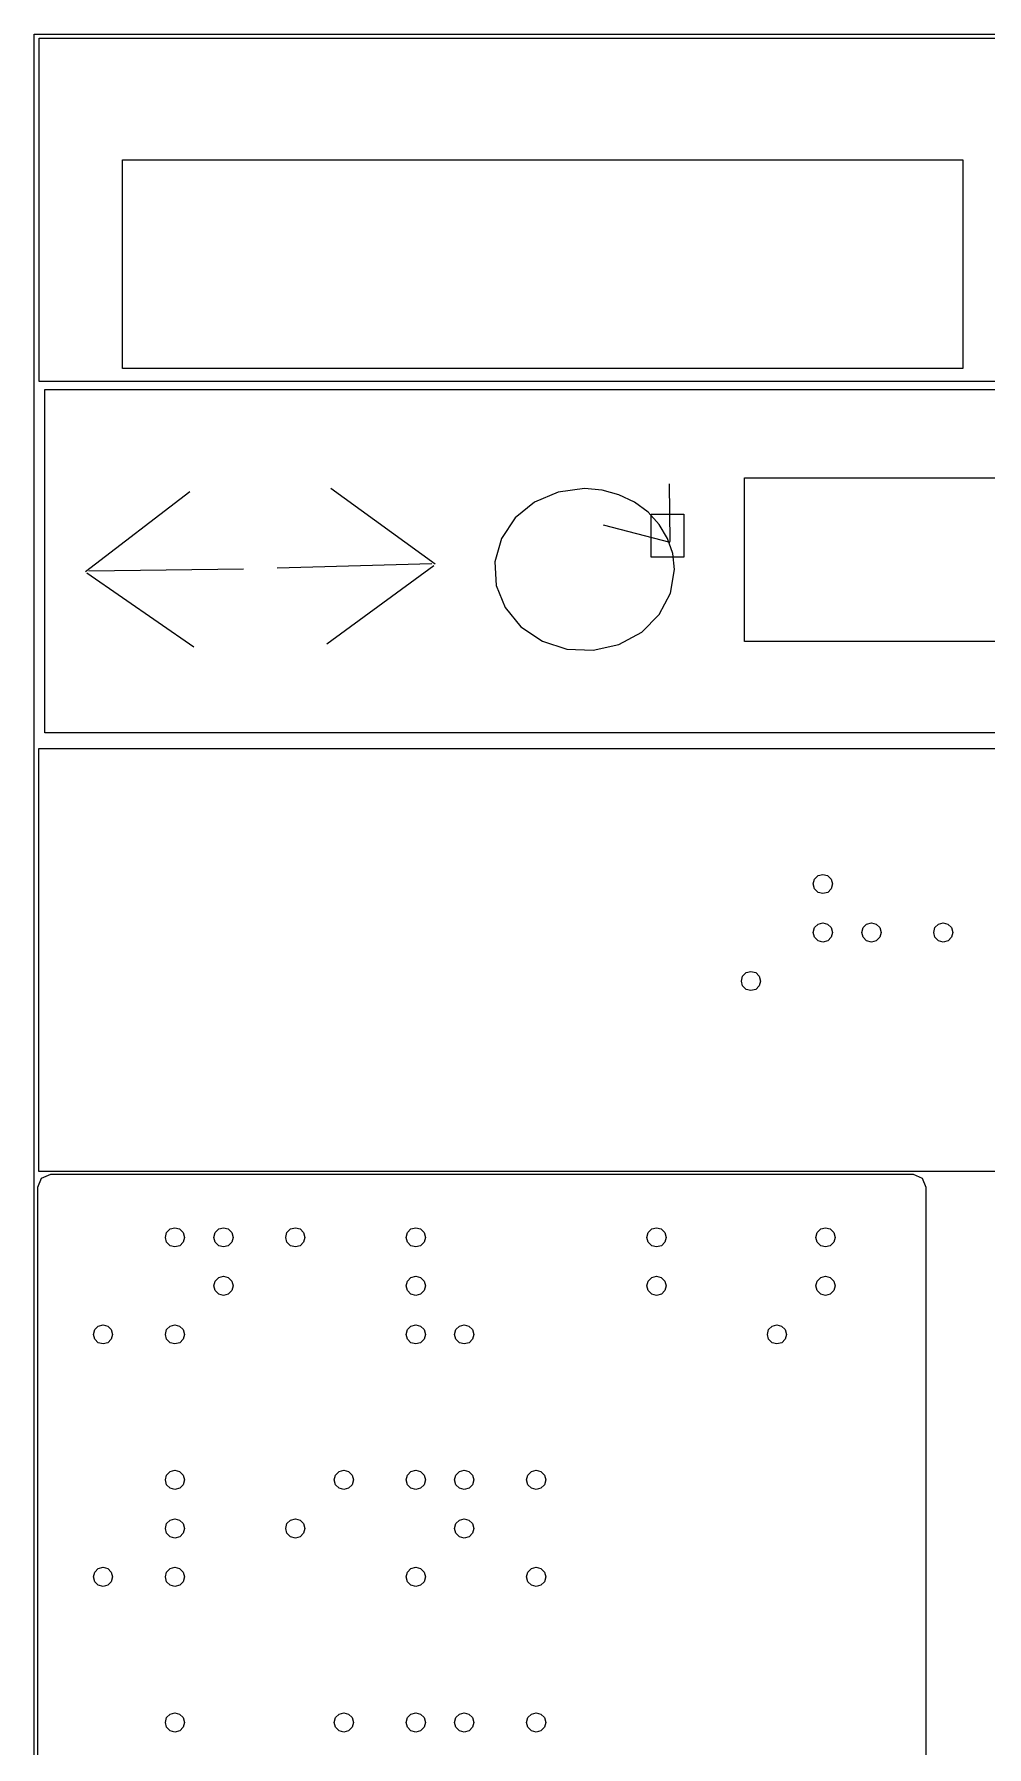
# Model space of a CAD drawing. Extents: x 16 to 241, y 14 to 239.
# Drawn here: x 15.6 to 78, y 127 to 239.1 of the extents above; entities that cross this region are included whole.
import ezdxf

# ---------------------------------------------------------------- set-up
doc = ezdxf.new("R2010")
doc.units = 0

msp = doc.modelspace()

# ---------------------------------------------------------------- linework, layer by layer
at = {"layer": 'Layer 1'}
for p, q in [((15.622904, 239.051199), (240.622904, 239.051199)), ((15.622904, 14.051199), (15.622904, 239.051199)), ((15.938021, 238.796502), (240.662131, 238.796502)), ((15.938021, 216.316411), (15.938021, 238.796502)), ((21.394562, 230.830282), (76.421986, 230.830282)), ((21.394562, 217.18208), (21.394562, 230.830282)), ((76.421986, 230.830282), (76.421986, 217.18208)), ((240.662131, 216.316411), (15.938021, 216.316411)), ((76.421986, 217.18208), (21.394562, 217.18208)), ((16.315874, 215.803894), (240.651204, 215.803894)), ((16.315874, 193.32303), (16.315874, 215.803894)), ((57.18871, 209.624085), (57.23199, 205.858437)), ((62.133102, 210.011616), (194.909742, 210.011616)), ((62.133102, 199.301016), (62.133102, 210.011616)), ((25.816397, 209.115187), (18.977631, 203.877905)), ((35.03375, 209.343984), (41.872516, 204.382913)), ((49.922377, 209.088294), (48.378059, 208.427519)), ((51.648441, 209.321102), (49.922377, 209.088294)), ((52.802209, 209.21828), (51.648441, 209.321102)), ((51.648441, 209.321102), (51.648441, 209.321102)), ((53.901119, 208.917495), (52.802209, 209.21828)), ((54.914292, 208.430269), (53.901119, 208.917495)), ((47.10932, 207.39525), (46.209994, 206.047961)), ((48.378059, 208.427519), (47.10932, 207.39525)), ((55.810848, 207.768121), (54.914292, 208.430269)), ((56.545967, 206.960562), (55.810848, 207.768121)), ((56.020058, 207.633053), (58.140941, 207.633053)), ((56.020058, 204.819637), (56.020058, 207.633053)), ((58.140941, 207.633053), (58.140941, 204.819637)), ((52.860378, 206.940519), (57.231993, 205.815154)), ((57.086888, 206.047961), (56.545967, 206.960562)), ((46.209994, 206.047961), (45.788248, 204.522489)), ((57.42082, 205.058134), (57.086888, 206.047961)), ((29.322347, 204.051038), (19.194048, 203.921189)), ((31.5278, 204.138233), (41.656099, 204.417457)), ((34.77405, 199.161914), (41.785949, 204.292851)), ((45.788248, 204.522489), (45.875017, 202.984485)), ((58.140941, 204.819637), (56.020058, 204.819637)), ((57.276509, 202.464167), (57.534973, 204.018894)), ((57.534973, 204.018894), (57.42082, 205.058134)), ((26.076097, 198.943606), (19.064198, 203.791339)), ((45.875017, 202.984485), (46.448284, 201.533645)), ((56.542914, 201.073145), (57.276509, 202.464167)), ((46.448284, 201.533645), (47.486034, 200.269667)), ((55.396885, 199.930348), (56.542914, 201.073145)), ((47.486034, 200.269667), (48.889308, 199.334929)), ((53.901119, 199.120293), (55.396885, 199.930348)), ((48.889308, 199.334929), (50.500036, 198.818567)), ((50.500036, 198.818567), (52.207534, 198.740411)), ((52.207534, 198.740411), (53.901119, 199.120293)), ((194.909742, 199.301016), (62.133102, 199.301016)), ((240.651204, 193.32303), (16.315874, 193.32303)), ((15.915083, 192.298435), (240.440213, 192.298435)), ((15.915083, 164.630678), (15.915083, 192.298435)), ((66.708444, 183.758573), (66.943831, 183.988485)), ((66.708444, 183.758573), (66.943831, 183.988485)), ((66.943831, 183.988485), (67.255856, 184.070599)), ((66.943831, 183.988485), (67.255856, 184.070599)), ((67.255856, 184.070599), (67.56241, 183.988485)), ((67.255856, 184.070599), (67.255856, 184.070599)), ((67.255856, 184.070599), (67.56241, 183.988485)), ((67.255856, 184.070599), (67.255856, 184.070599)), ((67.56241, 183.988485), (67.797796, 183.758573)), ((67.56241, 183.988485), (67.797796, 183.758573)), ((66.626331, 183.441074), (66.708444, 183.758573)), ((66.626331, 183.441074), (66.708444, 183.758573)), ((66.708444, 183.129048), (66.626331, 183.441074)), ((66.708444, 183.129048), (66.626331, 183.441074)), ((66.943831, 182.893659), (66.708444, 183.129048)), ((66.943831, 182.893659), (66.708444, 183.129048)), ((67.255856, 182.811549), (66.943831, 182.893659)), ((67.255856, 182.811549), (66.943831, 182.893659)), ((67.567884, 182.893659), (67.255856, 182.811549)), ((67.567884, 182.893659), (67.255856, 182.811549)), ((67.797796, 183.129048), (67.567884, 182.893659)), ((67.797796, 183.129048), (67.567884, 182.893659)), ((67.797796, 183.758573), (67.885384, 183.441074)), ((67.797796, 183.758573), (67.885384, 183.441074)), ((67.885384, 183.441074), (67.797796, 183.129048)), ((67.885384, 183.441074), (67.797796, 183.129048)), ((66.626331, 180.266078), (66.708444, 180.583577)), ((66.626331, 180.266078), (66.708444, 180.583577)), ((66.708444, 180.583577), (66.943831, 180.813489)), ((66.708444, 180.583577), (66.943831, 180.813489)), ((66.943831, 180.813489), (67.255856, 180.895603)), ((66.943831, 180.813489), (67.255856, 180.895603)), ((67.255856, 180.895603), (67.56241, 180.813489)), ((67.255856, 180.895603), (67.255856, 180.895603)), ((67.255856, 180.895603), (67.56241, 180.813489)), ((67.255856, 180.895603), (67.255856, 180.895603)), ((67.56241, 180.813489), (67.797796, 180.583577)), ((67.56241, 180.813489), (67.797796, 180.583577)), ((67.797796, 180.583577), (67.885384, 180.266078)), ((67.797796, 180.583577), (67.885384, 180.266078)), ((69.801327, 180.266078), (69.88344, 180.583577)), ((69.801327, 180.266078), (69.88344, 180.583577)), ((69.88344, 180.583577), (70.118827, 180.813489)), ((69.88344, 180.583577), (70.118827, 180.813489)), ((70.118827, 180.813489), (70.430852, 180.895603)), ((70.118827, 180.813489), (70.430852, 180.895603)), ((70.430852, 180.895603), (70.737406, 180.813489)), ((70.430852, 180.895603), (70.430852, 180.895603)), ((70.430852, 180.895603), (70.737406, 180.813489)), ((70.430852, 180.895603), (70.430852, 180.895603)), ((70.737406, 180.813489), (70.972792, 180.583577)), ((70.737406, 180.813489), (70.972792, 180.583577)), ((70.972792, 180.583577), (71.06038, 180.266078)), ((70.972792, 180.583577), (71.06038, 180.266078)), ((74.509079, 180.266078), (74.59119, 180.583577)), ((74.509079, 180.266078), (74.59119, 180.583577)), ((74.59119, 180.583577), (74.826578, 180.813489)), ((74.59119, 180.583577), (74.826578, 180.813489)), ((74.826578, 180.813489), (75.138604, 180.895603)), ((74.826578, 180.813489), (75.138604, 180.895603)), ((75.138604, 180.895603), (75.445155, 180.813489)), ((75.138604, 180.895603), (75.138604, 180.895603)), ((75.138604, 180.895603), (75.445155, 180.813489)), ((75.138604, 180.895603), (75.138604, 180.895603)), ((75.445155, 180.813489), (75.680541, 180.583577)), ((75.445155, 180.813489), (75.680541, 180.583577)), ((75.680541, 180.583577), (75.768129, 180.266078)), ((75.680541, 180.583577), (75.768129, 180.266078)), ((66.708444, 179.954052), (66.626331, 180.266078)), ((66.708444, 179.954052), (66.626331, 180.266078)), ((66.943831, 179.718663), (66.708444, 179.954052)), ((66.943831, 179.718663), (66.708444, 179.954052)), ((67.255856, 179.636553), (66.943831, 179.718663)), ((67.255856, 179.636553), (66.943831, 179.718663)), ((67.567884, 179.718663), (67.255856, 179.636553)), ((67.567884, 179.718663), (67.255856, 179.636553)), ((67.797796, 179.954052), (67.567884, 179.718663)), ((67.797796, 179.954052), (67.567884, 179.718663)), ((67.885384, 180.266078), (67.797796, 179.954052)), ((67.885384, 180.266078), (67.797796, 179.954052)), ((69.88344, 179.954052), (69.801327, 180.266078)), ((69.88344, 179.954052), (69.801327, 180.266078)), ((70.118827, 179.718663), (69.88344, 179.954052)), ((70.118827, 179.718663), (69.88344, 179.954052)), ((70.430852, 179.636553), (70.118827, 179.718663)), ((70.430852, 179.636553), (70.118827, 179.718663)), ((70.74288, 179.718663), (70.430852, 179.636553)), ((70.74288, 179.718663), (70.430852, 179.636553)), ((70.972792, 179.954052), (70.74288, 179.718663)), ((70.972792, 179.954052), (70.74288, 179.718663)), ((71.06038, 180.266078), (70.972792, 179.954052)), ((71.06038, 180.266078), (70.972792, 179.954052)), ((74.59119, 179.954052), (74.509079, 180.266078)), ((74.59119, 179.954052), (74.509079, 180.266078)), ((74.826578, 179.718663), (74.59119, 179.954052)), ((74.826578, 179.718663), (74.59119, 179.954052)), ((75.138604, 179.636553), (74.826578, 179.718663)), ((75.138604, 179.636553), (74.826578, 179.718663)), ((75.450629, 179.718663), (75.138604, 179.636553)), ((75.450629, 179.718663), (75.138604, 179.636553)), ((75.680541, 179.954052), (75.450629, 179.718663)), ((75.680541, 179.954052), (75.450629, 179.718663)), ((75.768129, 180.266078), (75.680541, 179.954052)), ((75.768129, 180.266078), (75.680541, 179.954052)), ((61.918582, 177.091082), (62.000695, 177.408581)), ((61.918582, 177.091082), (62.000695, 177.408581)), ((62.000695, 176.779056), (61.918582, 177.091082)), ((62.000695, 176.779056), (61.918582, 177.091082)), ((62.000695, 177.408581), (62.236082, 177.638493)), ((62.000695, 177.408581), (62.236082, 177.638493)), ((62.236082, 177.638493), (62.548107, 177.720607)), ((62.236082, 177.638493), (62.548107, 177.720607)), ((62.548107, 177.720607), (62.854658, 177.638493)), ((62.548107, 177.720607), (62.548107, 177.720607)), ((62.548107, 177.720607), (62.854658, 177.638493)), ((62.548107, 177.720607), (62.548107, 177.720607)), ((62.854658, 177.638493), (63.090047, 177.408581)), ((62.854658, 177.638493), (63.090047, 177.408581)), ((63.090047, 177.408581), (63.177632, 177.091082)), ((63.090047, 177.408581), (63.177632, 177.091082)), ((63.177632, 177.091082), (63.090047, 176.779056)), ((63.177632, 177.091082), (63.090047, 176.779056)), ((62.236082, 176.543667), (62.000695, 176.779056)), ((62.236082, 176.543667), (62.000695, 176.779056)), ((62.548107, 176.461557), (62.236082, 176.543667)), ((62.548107, 176.461557), (62.236082, 176.543667)), ((62.860132, 176.543667), (62.548107, 176.461557)), ((62.860132, 176.543667), (62.548107, 176.461557)), ((63.090047, 176.779056), (62.860132, 176.543667)), ((63.090047, 176.779056), (62.860132, 176.543667)), ((15.857209, 163.601676), (16.103837, 164.19709)), ((240.440213, 164.630678), (15.915083, 164.630678)), ((16.103837, 164.19709), (16.699251, 164.443718)), ((16.699251, 164.443718), (73.159771, 164.443718)), ((16.699251, 164.443718), (16.699251, 164.443718)), ((73.159771, 164.443718), (73.755185, 164.19709)), ((73.755185, 164.19709), (74.001813, 163.601676)), ((15.857209, 35.40086), (15.857209, 163.601676)), ((74.001813, 163.601676), (74.001813, 35.40086)), ((24.205661, 160.314374), (24.287771, 160.631874)), ((24.205661, 160.314374), (24.287771, 160.631874)), ((24.287771, 160.002348), (24.205661, 160.314374)), ((24.287771, 160.002348), (24.205661, 160.314374)), ((24.287771, 160.631874), (24.523159, 160.861788)), ((24.287771, 160.631874), (24.523159, 160.861788)), ((24.523159, 160.861788), (24.835185, 160.943898)), ((24.523159, 160.861788), (24.835185, 160.943898)), ((24.835185, 160.943898), (25.141737, 160.861788)), ((24.835185, 160.943898), (24.835185, 160.943898)), ((24.835185, 160.943898), (25.141737, 160.861788)), ((24.835185, 160.943898), (24.835185, 160.943898)), ((25.141737, 160.861788), (25.377125, 160.631874)), ((25.141737, 160.861788), (25.377125, 160.631874)), ((25.377125, 160.631874), (25.464715, 160.314374)), ((25.377125, 160.631874), (25.464715, 160.314374)), ((25.464715, 160.314374), (25.377125, 160.002348)), ((25.464715, 160.314374), (25.377125, 160.002348)), ((27.380661, 160.314374), (27.462771, 160.631874)), ((27.380661, 160.314374), (27.462771, 160.631874)), ((27.462771, 160.002348), (27.380661, 160.314374)), ((27.462771, 160.002348), (27.380661, 160.314374)), ((27.462771, 160.631874), (27.698159, 160.861788)), ((27.462771, 160.631874), (27.698159, 160.861788)), ((27.698159, 160.861788), (28.010185, 160.943898)), ((27.698159, 160.861788), (28.010185, 160.943898)), ((28.010185, 160.943898), (28.316737, 160.861788)), ((28.010185, 160.943898), (28.010185, 160.943898)), ((28.010185, 160.943898), (28.316737, 160.861788)), ((28.010185, 160.943898), (28.010185, 160.943898)), ((28.316737, 160.861788), (28.552125, 160.631874)), ((28.316737, 160.861788), (28.552125, 160.631874)), ((28.552125, 160.631874), (28.639715, 160.314374)), ((28.552125, 160.631874), (28.639715, 160.314374)), ((28.639715, 160.314374), (28.552125, 160.002348)), ((28.639715, 160.314374), (28.552125, 160.002348)), ((32.088417, 160.314374), (32.170527, 160.631874)), ((32.088417, 160.314374), (32.170527, 160.631874)), ((32.170527, 160.002348), (32.088417, 160.314374)), ((32.170527, 160.002348), (32.088417, 160.314374)), ((32.170527, 160.631874), (32.405914, 160.861788)), ((32.170527, 160.631874), (32.405914, 160.861788)), ((32.405914, 160.861788), (32.71794, 160.943898)), ((32.405914, 160.861788), (32.71794, 160.943898)), ((32.71794, 160.943898), (33.024492, 160.861788)), ((32.71794, 160.943898), (32.71794, 160.943898)), ((32.71794, 160.943898), (33.024492, 160.861788)), ((32.71794, 160.943898), (32.71794, 160.943898)), ((33.024492, 160.861788), (33.25988, 160.631874)), ((33.024492, 160.861788), (33.25988, 160.631874)), ((33.25988, 160.631874), (33.34747, 160.314374)), ((33.25988, 160.631874), (33.34747, 160.314374)), ((33.34747, 160.314374), (33.25988, 160.002348)), ((33.34747, 160.314374), (33.25988, 160.002348)), ((39.971172, 160.314374), (40.053282, 160.631874)), ((39.971172, 160.314374), (40.053282, 160.631874)), ((40.053282, 160.002348), (39.971172, 160.314374)), ((40.053282, 160.002348), (39.971172, 160.314374)), ((40.053282, 160.631874), (40.28867, 160.861788)), ((40.053282, 160.631874), (40.28867, 160.861788)), ((40.28867, 160.861788), (40.600696, 160.943898)), ((40.28867, 160.861788), (40.600696, 160.943898)), ((40.600696, 160.943898), (40.907247, 160.861788)), ((40.600696, 160.943898), (40.600696, 160.943898)), ((40.600696, 160.943898), (40.907247, 160.861788)), ((40.600696, 160.943898), (40.600696, 160.943898)), ((40.907247, 160.861788), (41.142635, 160.631874)), ((40.907247, 160.861788), (41.142635, 160.631874)), ((41.142635, 160.631874), (41.230225, 160.314374)), ((41.142635, 160.631874), (41.230225, 160.314374)), ((41.230225, 160.314374), (41.142635, 160.002348)), ((41.230225, 160.314374), (41.142635, 160.002348)), ((55.736682, 160.314374), (55.818792, 160.631874)), ((55.736682, 160.314374), (55.818792, 160.631874)), ((55.818792, 160.002348), (55.736682, 160.314374)), ((55.818792, 160.002348), (55.736682, 160.314374)), ((55.818792, 160.631874), (56.05418, 160.861788)), ((55.818792, 160.631874), (56.05418, 160.861788)), ((56.05418, 160.861788), (56.366206, 160.943898)), ((56.05418, 160.861788), (56.366206, 160.943898)), ((56.366206, 160.943898), (56.672758, 160.861788)), ((56.366206, 160.943898), (56.366206, 160.943898)), ((56.366206, 160.943898), (56.672758, 160.861788)), ((56.366206, 160.943898), (56.366206, 160.943898)), ((56.672758, 160.861788), (56.908146, 160.631874)), ((56.672758, 160.861788), (56.908146, 160.631874)), ((56.908146, 160.631874), (56.995736, 160.314374)), ((56.908146, 160.631874), (56.995736, 160.314374)), ((56.995736, 160.314374), (56.908146, 160.002348)), ((56.995736, 160.314374), (56.908146, 160.002348)), ((66.794438, 160.314374), (66.876548, 160.631874)), ((66.794438, 160.314374), (66.876548, 160.631874)), ((66.876548, 160.002348), (66.794438, 160.314374)), ((66.876548, 160.002348), (66.794438, 160.314374)), ((66.876548, 160.631874), (67.111936, 160.861788)), ((66.876548, 160.631874), (67.111936, 160.861788)), ((67.111936, 160.861788), (67.423961, 160.943898)), ((67.111936, 160.861788), (67.423961, 160.943898)), ((67.423961, 160.943898), (67.730513, 160.861788)), ((67.423961, 160.943898), (67.423961, 160.943898)), ((67.423961, 160.943898), (67.730513, 160.861788)), ((67.423961, 160.943898), (67.423961, 160.943898)), ((67.730513, 160.861788), (67.965901, 160.631874)), ((67.730513, 160.861788), (67.965901, 160.631874)), ((67.965901, 160.631874), (68.053491, 160.314374)), ((67.965901, 160.631874), (68.053491, 160.314374)), ((68.053491, 160.314374), (67.965901, 160.002348)), ((68.053491, 160.314374), (67.965901, 160.002348)), ((24.523159, 159.76696), (24.287771, 160.002348)), ((24.523159, 159.76696), (24.287771, 160.002348)), ((24.835185, 159.68485), (24.523159, 159.76696)), ((24.835185, 159.68485), (24.523159, 159.76696)), ((25.147211, 159.76696), (24.835185, 159.68485)), ((25.147211, 159.76696), (24.835185, 159.68485)), ((25.377125, 160.002348), (25.147211, 159.76696)), ((25.377125, 160.002348), (25.147211, 159.76696)), ((27.698159, 159.76696), (27.462771, 160.002348)), ((27.698159, 159.76696), (27.462771, 160.002348)), ((28.010185, 159.68485), (27.698159, 159.76696)), ((28.010185, 159.68485), (27.698159, 159.76696)), ((28.322211, 159.76696), (28.010185, 159.68485)), ((28.322211, 159.76696), (28.010185, 159.68485)), ((28.552125, 160.002348), (28.322211, 159.76696)), ((28.552125, 160.002348), (28.322211, 159.76696)), ((32.405914, 159.76696), (32.170527, 160.002348)), ((32.405914, 159.76696), (32.170527, 160.002348)), ((32.71794, 159.68485), (32.405914, 159.76696)), ((32.71794, 159.68485), (32.405914, 159.76696)), ((33.029966, 159.76696), (32.71794, 159.68485)), ((33.029966, 159.76696), (32.71794, 159.68485)), ((33.25988, 160.002348), (33.029966, 159.76696)), ((33.25988, 160.002348), (33.029966, 159.76696)), ((40.28867, 159.76696), (40.053282, 160.002348)), ((40.28867, 159.76696), (40.053282, 160.002348)), ((40.600696, 159.68485), (40.28867, 159.76696)), ((40.600696, 159.68485), (40.28867, 159.76696)), ((40.912721, 159.76696), (40.600696, 159.68485)), ((40.912721, 159.76696), (40.600696, 159.68485)), ((41.142635, 160.002348), (40.912721, 159.76696)), ((41.142635, 160.002348), (40.912721, 159.76696)), ((56.05418, 159.76696), (55.818792, 160.002348)), ((56.05418, 159.76696), (55.818792, 160.002348)), ((56.366206, 159.68485), (56.05418, 159.76696)), ((56.366206, 159.68485), (56.05418, 159.76696)), ((56.678232, 159.76696), (56.366206, 159.68485)), ((56.678232, 159.76696), (56.366206, 159.68485)), ((56.908146, 160.002348), (56.678232, 159.76696)), ((56.908146, 160.002348), (56.678232, 159.76696)), ((67.111936, 159.76696), (66.876548, 160.002348)), ((67.111936, 159.76696), (66.876548, 160.002348)), ((67.423961, 159.68485), (67.111936, 159.76696)), ((67.423961, 159.68485), (67.111936, 159.76696)), ((67.735987, 159.76696), (67.423961, 159.68485)), ((67.735987, 159.76696), (67.423961, 159.68485)), ((67.965901, 160.002348), (67.735987, 159.76696)), ((67.965901, 160.002348), (67.735987, 159.76696)), ((27.380661, 157.139374), (27.462771, 157.456874)), ((27.380661, 157.139374), (27.462771, 157.456874)), ((27.462771, 156.827348), (27.380661, 157.139374)), ((27.462771, 156.827348), (27.380661, 157.139374)), ((27.462771, 157.456874), (27.698159, 157.686788)), ((27.462771, 157.456874), (27.698159, 157.686788)), ((27.698159, 157.686788), (28.010185, 157.768898)), ((27.698159, 157.686788), (28.010185, 157.768898)), ((28.010185, 157.768898), (28.316737, 157.686788)), ((28.010185, 157.768898), (28.010185, 157.768898)), ((28.010185, 157.768898), (28.316737, 157.686788)), ((28.010185, 157.768898), (28.010185, 157.768898)), ((28.316737, 157.686788), (28.552125, 157.456874)), ((28.316737, 157.686788), (28.552125, 157.456874)), ((28.552125, 157.456874), (28.639715, 157.139374)), ((28.552125, 157.456874), (28.639715, 157.139374)), ((28.639715, 157.139374), (28.552125, 156.827348)), ((28.639715, 157.139374), (28.552125, 156.827348)), ((39.971172, 157.139374), (40.053282, 157.456874)), ((39.971172, 157.139374), (40.053282, 157.456874)), ((40.053282, 156.827348), (39.971172, 157.139374)), ((40.053282, 156.827348), (39.971172, 157.139374)), ((40.053282, 157.456874), (40.28867, 157.686788)), ((40.053282, 157.456874), (40.28867, 157.686788)), ((40.28867, 157.686788), (40.600696, 157.768898)), ((40.28867, 157.686788), (40.600696, 157.768898)), ((40.600696, 157.768898), (40.907247, 157.686788)), ((40.600696, 157.768898), (40.600696, 157.768898)), ((40.600696, 157.768898), (40.907247, 157.686788)), ((40.600696, 157.768898), (40.600696, 157.768898)), ((40.907247, 157.686788), (41.142635, 157.456874)), ((40.907247, 157.686788), (41.142635, 157.456874)), ((41.142635, 157.456874), (41.230225, 157.139374)), ((41.142635, 157.456874), (41.230225, 157.139374)), ((41.230225, 157.139374), (41.142635, 156.827348)), ((41.230225, 157.139374), (41.142635, 156.827348)), ((55.736682, 157.139374), (55.818792, 157.456874)), ((55.736682, 157.139374), (55.818792, 157.456874)), ((55.818792, 156.827348), (55.736682, 157.139374)), ((55.818792, 156.827348), (55.736682, 157.139374)), ((55.818792, 157.456874), (56.05418, 157.686788)), ((55.818792, 157.456874), (56.05418, 157.686788)), ((56.05418, 157.686788), (56.366206, 157.768898)), ((56.05418, 157.686788), (56.366206, 157.768898)), ((56.366206, 157.768898), (56.672758, 157.686788)), ((56.366206, 157.768898), (56.366206, 157.768898)), ((56.366206, 157.768898), (56.672758, 157.686788)), ((56.366206, 157.768898), (56.366206, 157.768898)), ((56.672758, 157.686788), (56.908146, 157.456874)), ((56.672758, 157.686788), (56.908146, 157.456874)), ((56.908146, 157.456874), (56.995736, 157.139374)), ((56.908146, 157.456874), (56.995736, 157.139374)), ((56.995736, 157.139374), (56.908146, 156.827348)), ((56.995736, 157.139374), (56.908146, 156.827348)), ((66.794438, 157.139374), (66.876548, 157.456874)), ((66.794438, 157.139374), (66.876548, 157.456874)), ((66.876548, 156.827348), (66.794438, 157.139374)), ((66.876548, 156.827348), (66.794438, 157.139374)), ((66.876548, 157.456874), (67.111936, 157.686788)), ((66.876548, 157.456874), (67.111936, 157.686788)), ((67.111936, 157.686788), (67.423961, 157.768898)), ((67.111936, 157.686788), (67.423961, 157.768898)), ((67.423961, 157.768898), (67.730513, 157.686788)), ((67.423961, 157.768898), (67.423961, 157.768898)), ((67.423961, 157.768898), (67.730513, 157.686788)), ((67.423961, 157.768898), (67.423961, 157.768898)), ((67.730513, 157.686788), (67.965901, 157.456874)), ((67.730513, 157.686788), (67.965901, 157.456874)), ((67.965901, 157.456874), (68.053491, 157.139374)), ((67.965901, 157.456874), (68.053491, 157.139374)), ((68.053491, 157.139374), (67.965901, 156.827348)), ((68.053491, 157.139374), (67.965901, 156.827348)), ((27.698159, 156.59196), (27.462771, 156.827348)), ((27.698159, 156.59196), (27.462771, 156.827348)), ((28.010185, 156.50985), (27.698159, 156.59196)), ((28.010185, 156.50985), (27.698159, 156.59196)), ((28.322211, 156.59196), (28.010185, 156.50985)), ((28.322211, 156.59196), (28.010185, 156.50985)), ((28.552125, 156.827348), (28.322211, 156.59196)), ((28.552125, 156.827348), (28.322211, 156.59196)), ((40.28867, 156.59196), (40.053282, 156.827348)), ((40.28867, 156.59196), (40.053282, 156.827348)), ((40.600696, 156.50985), (40.28867, 156.59196)), ((40.600696, 156.50985), (40.28867, 156.59196)), ((40.912721, 156.59196), (40.600696, 156.50985)), ((40.912721, 156.59196), (40.600696, 156.50985)), ((41.142635, 156.827348), (40.912721, 156.59196)), ((41.142635, 156.827348), (40.912721, 156.59196)), ((56.05418, 156.59196), (55.818792, 156.827348)), ((56.05418, 156.59196), (55.818792, 156.827348)), ((56.366206, 156.50985), (56.05418, 156.59196)), ((56.366206, 156.50985), (56.05418, 156.59196)), ((56.678232, 156.59196), (56.366206, 156.50985)), ((56.678232, 156.59196), (56.366206, 156.50985)), ((56.908146, 156.827348), (56.678232, 156.59196)), ((56.908146, 156.827348), (56.678232, 156.59196)), ((67.111936, 156.59196), (66.876548, 156.827348)), ((67.111936, 156.59196), (66.876548, 156.827348)), ((67.423961, 156.50985), (67.111936, 156.59196)), ((67.423961, 156.50985), (67.111936, 156.59196)), ((67.735987, 156.59196), (67.423961, 156.50985)), ((67.735987, 156.59196), (67.423961, 156.50985)), ((67.965901, 156.827348), (67.735987, 156.59196)), ((67.965901, 156.827348), (67.735987, 156.59196)), ((19.497906, 153.964372), (19.580016, 154.281874)), ((19.497906, 153.964372), (19.580016, 154.281874)), ((19.580016, 153.652352), (19.497906, 153.964372)), ((19.580016, 153.652352), (19.497906, 153.964372)), ((19.580016, 154.281874), (19.815404, 154.511788)), ((19.580016, 154.281874), (19.815404, 154.511788)), ((19.815404, 153.416962), (19.580016, 153.652352)), ((19.815404, 153.416962), (19.580016, 153.652352)), ((19.815404, 154.511788), (20.12743, 154.593898)), ((19.815404, 154.511788), (20.12743, 154.593898)), ((20.12743, 154.593898), (20.433981, 154.511788)), ((20.12743, 154.593898), (20.12743, 154.593898)), ((20.12743, 154.593898), (20.433981, 154.511788)), ((20.12743, 154.593898), (20.12743, 154.593898)), ((20.433981, 154.511788), (20.669369, 154.281874)), ((20.433981, 154.511788), (20.669369, 154.281874)), ((20.669369, 153.652352), (20.439456, 153.416962)), ((20.669369, 153.652352), (20.439456, 153.416962)), ((20.669369, 154.281874), (20.756959, 153.964372)), ((20.669369, 154.281874), (20.756959, 153.964372)), ((20.756959, 153.964372), (20.669369, 153.652352)), ((20.756959, 153.964372), (20.669369, 153.652352)), ((24.205661, 153.964372), (24.287771, 154.281874)), ((24.205661, 153.964372), (24.287771, 154.281874)), ((24.287771, 153.652352), (24.205661, 153.964372)), ((24.287771, 153.652352), (24.205661, 153.964372)), ((24.287771, 154.281874), (24.523159, 154.511788)), ((24.287771, 154.281874), (24.523159, 154.511788)), ((24.523159, 153.416962), (24.287771, 153.652352)), ((24.523159, 153.416962), (24.287771, 153.652352)), ((24.523159, 154.511788), (24.835185, 154.593898)), ((24.523159, 154.511788), (24.835185, 154.593898)), ((24.835185, 154.593898), (25.141737, 154.511788)), ((24.835185, 154.593898), (24.835185, 154.593898)), ((24.835185, 154.593898), (25.141737, 154.511788)), ((24.835185, 154.593898), (24.835185, 154.593898)), ((25.141737, 154.511788), (25.377125, 154.281874)), ((25.141737, 154.511788), (25.377125, 154.281874)), ((25.377125, 153.652352), (25.147211, 153.416962)), ((25.377125, 153.652352), (25.147211, 153.416962)), ((25.377125, 154.281874), (25.464715, 153.964372)), ((25.377125, 154.281874), (25.464715, 153.964372)), ((25.464715, 153.964372), (25.377125, 153.652352)), ((25.464715, 153.964372), (25.377125, 153.652352)), ((39.971172, 153.964372), (40.053282, 154.281874)), ((39.971172, 153.964372), (40.053282, 154.281874)), ((40.053282, 153.652352), (39.971172, 153.964372)), ((40.053282, 153.652352), (39.971172, 153.964372)), ((40.053282, 154.281874), (40.28867, 154.511788)), ((40.053282, 154.281874), (40.28867, 154.511788)), ((40.28867, 153.416962), (40.053282, 153.652352)), ((40.28867, 153.416962), (40.053282, 153.652352)), ((40.28867, 154.511788), (40.600696, 154.593898)), ((40.28867, 154.511788), (40.600696, 154.593898)), ((40.600696, 154.593898), (40.907247, 154.511788)), ((40.600696, 154.593898), (40.600696, 154.593898)), ((40.600696, 154.593898), (40.907247, 154.511788)), ((40.600696, 154.593898), (40.600696, 154.593898)), ((40.907247, 154.511788), (41.142635, 154.281874)), ((40.907247, 154.511788), (41.142635, 154.281874)), ((41.142635, 153.652352), (40.912721, 153.416962)), ((41.142635, 153.652352), (40.912721, 153.416962)), ((41.142635, 154.281874), (41.230225, 153.964372)), ((41.142635, 154.281874), (41.230225, 153.964372)), ((41.230225, 153.964372), (41.142635, 153.652352)), ((41.230225, 153.964372), (41.142635, 153.652352)), ((43.146172, 153.964372), (43.228282, 154.281874)), ((43.146172, 153.964372), (43.228282, 154.281874)), ((43.228282, 153.652352), (43.146172, 153.964372)), ((43.228282, 153.652352), (43.146172, 153.964372)), ((43.228282, 154.281874), (43.46367, 154.511788)), ((43.228282, 154.281874), (43.46367, 154.511788)), ((43.46367, 153.416962), (43.228282, 153.652352)), ((43.46367, 153.416962), (43.228282, 153.652352)), ((43.46367, 154.511788), (43.775696, 154.593898)), ((43.46367, 154.511788), (43.775696, 154.593898)), ((43.775696, 154.593898), (44.082247, 154.511788)), ((43.775696, 154.593898), (43.775696, 154.593898)), ((43.775696, 154.593898), (44.082247, 154.511788)), ((43.775696, 154.593898), (43.775696, 154.593898)), ((44.082247, 154.511788), (44.317635, 154.281874)), ((44.082247, 154.511788), (44.317635, 154.281874)), ((44.317635, 153.652352), (44.087721, 153.416962)), ((44.317635, 153.652352), (44.087721, 153.416962)), ((44.317635, 154.281874), (44.405225, 153.964372)), ((44.317635, 154.281874), (44.405225, 153.964372)), ((44.405225, 153.964372), (44.317635, 153.652352)), ((44.405225, 153.964372), (44.317635, 153.652352)), ((63.619438, 153.964372), (63.701548, 154.281874)), ((63.619438, 153.964372), (63.701548, 154.281874)), ((63.701548, 153.652352), (63.619438, 153.964372)), ((63.701548, 153.652352), (63.619438, 153.964372)), ((63.701548, 154.281874), (63.936936, 154.511788)), ((63.701548, 154.281874), (63.936936, 154.511788)), ((63.936936, 153.416962), (63.701548, 153.652352)), ((63.936936, 153.416962), (63.701548, 153.652352)), ((63.936936, 154.511788), (64.248961, 154.593898)), ((63.936936, 154.511788), (64.248961, 154.593898)), ((64.248961, 154.593898), (64.555513, 154.511788)), ((64.248961, 154.593898), (64.248961, 154.593898)), ((64.248961, 154.593898), (64.555513, 154.511788)), ((64.248961, 154.593898), (64.248961, 154.593898)), ((64.555513, 154.511788), (64.790901, 154.281874)), ((64.555513, 154.511788), (64.790901, 154.281874)), ((64.790901, 153.652352), (64.560987, 153.416962)), ((64.790901, 153.652352), (64.560987, 153.416962)), ((64.790901, 154.281874), (64.878491, 153.964372)), ((64.790901, 154.281874), (64.878491, 153.964372)), ((64.878491, 153.964372), (64.790901, 153.652352)), ((64.878491, 153.964372), (64.790901, 153.652352)), ((20.12743, 153.334862), (19.815404, 153.416962)), ((20.12743, 153.334862), (19.815404, 153.416962)), ((20.439456, 153.416962), (20.12743, 153.334862)), ((20.439456, 153.416962), (20.12743, 153.334862)), ((24.835185, 153.334862), (24.523159, 153.416962)), ((24.835185, 153.334862), (24.523159, 153.416962)), ((25.147211, 153.416962), (24.835185, 153.334862)), ((25.147211, 153.416962), (24.835185, 153.334862)), ((40.600696, 153.334862), (40.28867, 153.416962)), ((40.600696, 153.334862), (40.28867, 153.416962)), ((40.912721, 153.416962), (40.600696, 153.334862)), ((40.912721, 153.416962), (40.600696, 153.334862)), ((43.775696, 153.334862), (43.46367, 153.416962)), ((43.775696, 153.334862), (43.46367, 153.416962)), ((44.087721, 153.416962), (43.775696, 153.334862)), ((44.087721, 153.416962), (43.775696, 153.334862)), ((64.248961, 153.334862), (63.936936, 153.416962)), ((64.248961, 153.334862), (63.936936, 153.416962)), ((64.560987, 153.416962), (64.248961, 153.334862)), ((64.560987, 153.416962), (64.248961, 153.334862)), ((24.205661, 144.43938), (24.287771, 144.75688)), ((24.205661, 144.43938), (24.287771, 144.75688)), ((24.287771, 144.75688), (24.523159, 144.9868)), ((24.287771, 144.75688), (24.523159, 144.9868)), ((24.523159, 144.9868), (24.835185, 145.0689)), ((24.523159, 144.9868), (24.835185, 145.0689)), ((24.835185, 145.0689), (25.141737, 144.9868)), ((24.835185, 145.0689), (24.835185, 145.0689)), ((24.835185, 145.0689), (25.141737, 144.9868)), ((24.835185, 145.0689), (24.835185, 145.0689)), ((25.141737, 144.9868), (25.377125, 144.75688)), ((25.141737, 144.9868), (25.377125, 144.75688)), ((25.377125, 144.75688), (25.464715, 144.43938)), ((25.377125, 144.75688), (25.464715, 144.43938)), ((35.263416, 144.43938), (35.345526, 144.75688)), ((35.263416, 144.43938), (35.345526, 144.75688)), ((35.345526, 144.75688), (35.580914, 144.9868)), ((35.345526, 144.75688), (35.580914, 144.9868)), ((35.580914, 144.9868), (35.89294, 145.0689)), ((35.580914, 144.9868), (35.89294, 145.0689)), ((35.89294, 145.0689), (36.199492, 144.9868)), ((35.89294, 145.0689), (35.89294, 145.0689)), ((35.89294, 145.0689), (36.199492, 144.9868)), ((35.89294, 145.0689), (35.89294, 145.0689)), ((36.199492, 144.9868), (36.43488, 144.75688)), ((36.199492, 144.9868), (36.43488, 144.75688)), ((36.43488, 144.75688), (36.52247, 144.43938)), ((36.43488, 144.75688), (36.52247, 144.43938)), ((39.971172, 144.43938), (40.053282, 144.75688)), ((39.971172, 144.43938), (40.053282, 144.75688)), ((40.053282, 144.75688), (40.28867, 144.9868)), ((40.053282, 144.75688), (40.28867, 144.9868)), ((40.28867, 144.9868), (40.600696, 145.0689)), ((40.28867, 144.9868), (40.600696, 145.0689)), ((40.600696, 145.0689), (40.907247, 144.9868)), ((40.600696, 145.0689), (40.600696, 145.0689)), ((40.600696, 145.0689), (40.907247, 144.9868)), ((40.600696, 145.0689), (40.600696, 145.0689)), ((40.907247, 144.9868), (41.142635, 144.75688)), ((40.907247, 144.9868), (41.142635, 144.75688)), ((41.142635, 144.75688), (41.230225, 144.43938)), ((41.142635, 144.75688), (41.230225, 144.43938)), ((43.146172, 144.43938), (43.228282, 144.75688)), ((43.146172, 144.43938), (43.228282, 144.75688)), ((43.228282, 144.75688), (43.46367, 144.9868)), ((43.228282, 144.75688), (43.46367, 144.9868)), ((43.46367, 144.9868), (43.775696, 145.0689)), ((43.46367, 144.9868), (43.775696, 145.0689)), ((43.775696, 145.0689), (44.082247, 144.9868)), ((43.775696, 145.0689), (43.775696, 145.0689)), ((43.775696, 145.0689), (44.082247, 144.9868)), ((43.775696, 145.0689), (43.775696, 145.0689)), ((44.082247, 144.9868), (44.317635, 144.75688)), ((44.082247, 144.9868), (44.317635, 144.75688)), ((44.317635, 144.75688), (44.405225, 144.43938)), ((44.317635, 144.75688), (44.405225, 144.43938)), ((47.853927, 144.43938), (47.936037, 144.75688)), ((47.853927, 144.43938), (47.936037, 144.75688)), ((47.936037, 144.75688), (48.171425, 144.9868)), ((47.936037, 144.75688), (48.171425, 144.9868)), ((48.171425, 144.9868), (48.483451, 145.0689)), ((48.171425, 144.9868), (48.483451, 145.0689)), ((48.483451, 145.0689), (48.790003, 144.9868)), ((48.483451, 145.0689), (48.483451, 145.0689)), ((48.483451, 145.0689), (48.790003, 144.9868)), ((48.483451, 145.0689), (48.483451, 145.0689)), ((48.790003, 144.9868), (49.025391, 144.75688)), ((48.790003, 144.9868), (49.025391, 144.75688)), ((49.025391, 144.75688), (49.112981, 144.43938)), ((49.025391, 144.75688), (49.112981, 144.43938)), ((24.287771, 144.12736), (24.205661, 144.43938)), ((24.287771, 144.12736), (24.205661, 144.43938)), ((24.523159, 143.89197), (24.287771, 144.12736)), ((24.523159, 143.89197), (24.287771, 144.12736)), ((24.835185, 143.80987), (24.523159, 143.89197)), ((24.835185, 143.80987), (24.523159, 143.89197)), ((25.147211, 143.89197), (24.835185, 143.80987)), ((25.147211, 143.89197), (24.835185, 143.80987)), ((25.377125, 144.12736), (25.147211, 143.89197)), ((25.377125, 144.12736), (25.147211, 143.89197)), ((25.464715, 144.43938), (25.377125, 144.12736)), ((25.464715, 144.43938), (25.377125, 144.12736)), ((35.345526, 144.12736), (35.263416, 144.43938)), ((35.345526, 144.12736), (35.263416, 144.43938)), ((35.580914, 143.89197), (35.345526, 144.12736)), ((35.580914, 143.89197), (35.345526, 144.12736)), ((35.89294, 143.80987), (35.580914, 143.89197)), ((35.89294, 143.80987), (35.580914, 143.89197)), ((36.204966, 143.89197), (35.89294, 143.80987)), ((36.204966, 143.89197), (35.89294, 143.80987)), ((36.43488, 144.12736), (36.204966, 143.89197)), ((36.43488, 144.12736), (36.204966, 143.89197)), ((36.52247, 144.43938), (36.43488, 144.12736)), ((36.52247, 144.43938), (36.43488, 144.12736)), ((40.053282, 144.12736), (39.971172, 144.43938)), ((40.053282, 144.12736), (39.971172, 144.43938)), ((40.28867, 143.89197), (40.053282, 144.12736)), ((40.28867, 143.89197), (40.053282, 144.12736)), ((40.600696, 143.80987), (40.28867, 143.89197)), ((40.600696, 143.80987), (40.28867, 143.89197)), ((40.912721, 143.89197), (40.600696, 143.80987)), ((40.912721, 143.89197), (40.600696, 143.80987)), ((41.142635, 144.12736), (40.912721, 143.89197)), ((41.142635, 144.12736), (40.912721, 143.89197)), ((41.230225, 144.43938), (41.142635, 144.12736)), ((41.230225, 144.43938), (41.142635, 144.12736)), ((43.228282, 144.12736), (43.146172, 144.43938)), ((43.228282, 144.12736), (43.146172, 144.43938)), ((43.46367, 143.89197), (43.228282, 144.12736)), ((43.46367, 143.89197), (43.228282, 144.12736)), ((43.775696, 143.80987), (43.46367, 143.89197)), ((43.775696, 143.80987), (43.46367, 143.89197)), ((44.087721, 143.89197), (43.775696, 143.80987)), ((44.087721, 143.89197), (43.775696, 143.80987)), ((44.317635, 144.12736), (44.087721, 143.89197)), ((44.317635, 144.12736), (44.087721, 143.89197)), ((44.405225, 144.43938), (44.317635, 144.12736)), ((44.405225, 144.43938), (44.317635, 144.12736)), ((47.936037, 144.12736), (47.853927, 144.43938)), ((47.936037, 144.12736), (47.853927, 144.43938)), ((48.171425, 143.89197), (47.936037, 144.12736)), ((48.171425, 143.89197), (47.936037, 144.12736)), ((48.483451, 143.80987), (48.171425, 143.89197)), ((48.483451, 143.80987), (48.171425, 143.89197)), ((48.795477, 143.89197), (48.483451, 143.80987)), ((48.795477, 143.89197), (48.483451, 143.80987)), ((49.025391, 144.12736), (48.795477, 143.89197)), ((49.025391, 144.12736), (48.795477, 143.89197)), ((49.112981, 144.43938), (49.025391, 144.12736)), ((49.112981, 144.43938), (49.025391, 144.12736)), ((24.205661, 141.26438), (24.287771, 141.58188)), ((24.205661, 141.26438), (24.287771, 141.58188)), ((24.287771, 140.95236), (24.205661, 141.26438)), ((24.287771, 140.95236), (24.205661, 141.26438)), ((24.287771, 141.58188), (24.523159, 141.8118)), ((24.287771, 141.58188), (24.523159, 141.8118)), ((24.523159, 141.8118), (24.835185, 141.8939)), ((24.523159, 141.8118), (24.835185, 141.8939)), ((24.835185, 141.8939), (25.141737, 141.8118)), ((24.835185, 141.8939), (24.835185, 141.8939)), ((24.835185, 141.8939), (25.141737, 141.8118)), ((24.835185, 141.8939), (24.835185, 141.8939)), ((25.141737, 141.8118), (25.377125, 141.58188)), ((25.141737, 141.8118), (25.377125, 141.58188)), ((25.377125, 141.58188), (25.464715, 141.26438)), ((25.377125, 141.58188), (25.464715, 141.26438)), ((25.464715, 141.26438), (25.377125, 140.95236)), ((25.464715, 141.26438), (25.377125, 140.95236)), ((32.088417, 141.26438), (32.170527, 141.58188)), ((32.088417, 141.26438), (32.170527, 141.58188)), ((32.170527, 140.95236), (32.088417, 141.26438)), ((32.170527, 140.95236), (32.088417, 141.26438)), ((32.170527, 141.58188), (32.405914, 141.8118)), ((32.170527, 141.58188), (32.405914, 141.8118)), ((32.405914, 141.8118), (32.71794, 141.8939)), ((32.405914, 141.8118), (32.71794, 141.8939)), ((32.71794, 141.8939), (33.024492, 141.8118)), ((32.71794, 141.8939), (32.71794, 141.8939)), ((32.71794, 141.8939), (33.024492, 141.8118)), ((32.71794, 141.8939), (32.71794, 141.8939)), ((33.024492, 141.8118), (33.25988, 141.58188)), ((33.024492, 141.8118), (33.25988, 141.58188)), ((33.25988, 141.58188), (33.34747, 141.26438)), ((33.25988, 141.58188), (33.34747, 141.26438)), ((33.34747, 141.26438), (33.25988, 140.95236)), ((33.34747, 141.26438), (33.25988, 140.95236)), ((43.146172, 141.26438), (43.228282, 141.58188)), ((43.146172, 141.26438), (43.228282, 141.58188)), ((43.228282, 140.95236), (43.146172, 141.26438)), ((43.228282, 140.95236), (43.146172, 141.26438)), ((43.228282, 141.58188), (43.46367, 141.8118)), ((43.228282, 141.58188), (43.46367, 141.8118)), ((43.46367, 141.8118), (43.775696, 141.8939)), ((43.46367, 141.8118), (43.775696, 141.8939)), ((43.775696, 141.8939), (44.082247, 141.8118)), ((43.775696, 141.8939), (43.775696, 141.8939)), ((43.775696, 141.8939), (44.082247, 141.8118)), ((43.775696, 141.8939), (43.775696, 141.8939)), ((44.082247, 141.8118), (44.317635, 141.58188)), ((44.082247, 141.8118), (44.317635, 141.58188)), ((44.317635, 141.58188), (44.405225, 141.26438)), ((44.317635, 141.58188), (44.405225, 141.26438)), ((44.405225, 141.26438), (44.317635, 140.95236)), ((44.405225, 141.26438), (44.317635, 140.95236)), ((24.523159, 140.71697), (24.287771, 140.95236)), ((24.523159, 140.71697), (24.287771, 140.95236)), ((24.835185, 140.63487), (24.523159, 140.71697)), ((24.835185, 140.63487), (24.523159, 140.71697)), ((25.147211, 140.71697), (24.835185, 140.63487)), ((25.147211, 140.71697), (24.835185, 140.63487)), ((25.377125, 140.95236), (25.147211, 140.71697)), ((25.377125, 140.95236), (25.147211, 140.71697)), ((32.405914, 140.71697), (32.170527, 140.95236)), ((32.405914, 140.71697), (32.170527, 140.95236)), ((32.71794, 140.63487), (32.405914, 140.71697)), ((32.71794, 140.63487), (32.405914, 140.71697)), ((33.029966, 140.71697), (32.71794, 140.63487)), ((33.029966, 140.71697), (32.71794, 140.63487)), ((33.25988, 140.95236), (33.029966, 140.71697)), ((33.25988, 140.95236), (33.029966, 140.71697)), ((43.46367, 140.71697), (43.228282, 140.95236)), ((43.46367, 140.71697), (43.228282, 140.95236)), ((43.775696, 140.63487), (43.46367, 140.71697)), ((43.775696, 140.63487), (43.46367, 140.71697)), ((44.087721, 140.71697), (43.775696, 140.63487)), ((44.087721, 140.71697), (43.775696, 140.63487)), ((44.317635, 140.95236), (44.087721, 140.71697)), ((44.317635, 140.95236), (44.087721, 140.71697)), ((19.497906, 138.08938), (19.580016, 138.40688)), ((19.497906, 138.08938), (19.580016, 138.40688)), ((19.580016, 137.77736), (19.497906, 138.08938)), ((19.580016, 137.77736), (19.497906, 138.08938)), ((19.580016, 138.40688), (19.815404, 138.6368)), ((19.580016, 138.40688), (19.815404, 138.6368)), ((19.815404, 138.6368), (20.12743, 138.7189)), ((19.815404, 138.6368), (20.12743, 138.7189)), ((20.12743, 138.7189), (20.433981, 138.6368)), ((20.12743, 138.7189), (20.12743, 138.7189)), ((20.12743, 138.7189), (20.433981, 138.6368)), ((20.12743, 138.7189), (20.12743, 138.7189)), ((20.433981, 138.6368), (20.669369, 138.40688)), ((20.433981, 138.6368), (20.669369, 138.40688)), ((20.669369, 138.40688), (20.756959, 138.08938)), ((20.669369, 138.40688), (20.756959, 138.08938)), ((20.756959, 138.08938), (20.669369, 137.77736)), ((20.756959, 138.08938), (20.669369, 137.77736)), ((24.205661, 138.08938), (24.287771, 138.40688)), ((24.205661, 138.08938), (24.287771, 138.40688)), ((24.287771, 137.77736), (24.205661, 138.08938)), ((24.287771, 137.77736), (24.205661, 138.08938)), ((24.287771, 138.40688), (24.523159, 138.6368)), ((24.287771, 138.40688), (24.523159, 138.6368)), ((24.523159, 138.6368), (24.835185, 138.7189)), ((24.523159, 138.6368), (24.835185, 138.7189)), ((24.835185, 138.7189), (25.141737, 138.6368)), ((24.835185, 138.7189), (24.835185, 138.7189)), ((24.835185, 138.7189), (25.141737, 138.6368)), ((24.835185, 138.7189), (24.835185, 138.7189)), ((25.141737, 138.6368), (25.377125, 138.40688)), ((25.141737, 138.6368), (25.377125, 138.40688)), ((25.377125, 138.40688), (25.464715, 138.08938)), ((25.377125, 138.40688), (25.464715, 138.08938)), ((25.464715, 138.08938), (25.377125, 137.77736)), ((25.464715, 138.08938), (25.377125, 137.77736)), ((39.971172, 138.08938), (40.053282, 138.40688)), ((39.971172, 138.08938), (40.053282, 138.40688)), ((40.053282, 137.77736), (39.971172, 138.08938)), ((40.053282, 137.77736), (39.971172, 138.08938)), ((40.053282, 138.40688), (40.28867, 138.6368)), ((40.053282, 138.40688), (40.28867, 138.6368)), ((40.28867, 138.6368), (40.600696, 138.7189)), ((40.28867, 138.6368), (40.600696, 138.7189)), ((40.600696, 138.7189), (40.907247, 138.6368)), ((40.600696, 138.7189), (40.600696, 138.7189)), ((40.600696, 138.7189), (40.907247, 138.6368)), ((40.600696, 138.7189), (40.600696, 138.7189)), ((40.907247, 138.6368), (41.142635, 138.40688)), ((40.907247, 138.6368), (41.142635, 138.40688)), ((41.142635, 138.40688), (41.230225, 138.08938)), ((41.142635, 138.40688), (41.230225, 138.08938)), ((41.230225, 138.08938), (41.142635, 137.77736)), ((41.230225, 138.08938), (41.142635, 137.77736)), ((47.853927, 138.08938), (47.936037, 138.40688)), ((47.853927, 138.08938), (47.936037, 138.40688)), ((47.936037, 137.77736), (47.853927, 138.08938)), ((47.936037, 137.77736), (47.853927, 138.08938)), ((47.936037, 138.40688), (48.171425, 138.6368)), ((47.936037, 138.40688), (48.171425, 138.6368)), ((48.171425, 138.6368), (48.483451, 138.7189)), ((48.171425, 138.6368), (48.483451, 138.7189)), ((48.483451, 138.7189), (48.790003, 138.6368)), ((48.483451, 138.7189), (48.483451, 138.7189)), ((48.483451, 138.7189), (48.790003, 138.6368)), ((48.483451, 138.7189), (48.483451, 138.7189)), ((48.790003, 138.6368), (49.025391, 138.40688)), ((48.790003, 138.6368), (49.025391, 138.40688)), ((49.025391, 138.40688), (49.112981, 138.08938)), ((49.025391, 138.40688), (49.112981, 138.08938)), ((49.112981, 138.08938), (49.025391, 137.77736)), ((49.112981, 138.08938), (49.025391, 137.77736)), ((19.815404, 137.54197), (19.580016, 137.77736)), ((19.815404, 137.54197), (19.580016, 137.77736)), ((20.12743, 137.45987), (19.815404, 137.54197)), ((20.12743, 137.45987), (19.815404, 137.54197)), ((20.439456, 137.54197), (20.12743, 137.45987)), ((20.439456, 137.54197), (20.12743, 137.45987)), ((20.669369, 137.77736), (20.439456, 137.54197)), ((20.669369, 137.77736), (20.439456, 137.54197)), ((24.523159, 137.54197), (24.287771, 137.77736)), ((24.523159, 137.54197), (24.287771, 137.77736)), ((24.835185, 137.45987), (24.523159, 137.54197)), ((24.835185, 137.45987), (24.523159, 137.54197)), ((25.147211, 137.54197), (24.835185, 137.45987)), ((25.147211, 137.54197), (24.835185, 137.45987)), ((25.377125, 137.77736), (25.147211, 137.54197)), ((25.377125, 137.77736), (25.147211, 137.54197)), ((40.28867, 137.54197), (40.053282, 137.77736)), ((40.28867, 137.54197), (40.053282, 137.77736)), ((40.600696, 137.45987), (40.28867, 137.54197)), ((40.600696, 137.45987), (40.28867, 137.54197)), ((40.912721, 137.54197), (40.600696, 137.45987)), ((40.912721, 137.54197), (40.600696, 137.45987)), ((41.142635, 137.77736), (40.912721, 137.54197)), ((41.142635, 137.77736), (40.912721, 137.54197)), ((48.171425, 137.54197), (47.936037, 137.77736)), ((48.171425, 137.54197), (47.936037, 137.77736)), ((48.483451, 137.45987), (48.171425, 137.54197)), ((48.483451, 137.45987), (48.171425, 137.54197)), ((48.795477, 137.54197), (48.483451, 137.45987)), ((48.795477, 137.54197), (48.483451, 137.45987)), ((49.025391, 137.77736), (48.795477, 137.54197)), ((49.025391, 137.77736), (48.795477, 137.54197)), ((24.287771, 128.88188), (24.523159, 129.1118)), ((24.287771, 128.88188), (24.523159, 129.1118)), ((24.523159, 129.1118), (24.835185, 129.1939)), ((24.523159, 129.1118), (24.835185, 129.1939)), ((24.835185, 129.1939), (25.141737, 129.1118)), ((24.835185, 129.1939), (24.835185, 129.1939)), ((24.835185, 129.1939), (25.141737, 129.1118)), ((24.835185, 129.1939), (24.835185, 129.1939)), ((25.141737, 129.1118), (25.377125, 128.88188)), ((25.141737, 129.1118), (25.377125, 128.88188)), ((35.345526, 128.88188), (35.580914, 129.1118)), ((35.345526, 128.88188), (35.580914, 129.1118)), ((35.580914, 129.1118), (35.89294, 129.1939)), ((35.580914, 129.1118), (35.89294, 129.1939)), ((35.89294, 129.1939), (36.199492, 129.1118)), ((35.89294, 129.1939), (35.89294, 129.1939)), ((35.89294, 129.1939), (36.199492, 129.1118)), ((35.89294, 129.1939), (35.89294, 129.1939)), ((36.199492, 129.1118), (36.43488, 128.88188)), ((36.199492, 129.1118), (36.43488, 128.88188)), ((40.053282, 128.88188), (40.28867, 129.1118)), ((40.053282, 128.88188), (40.28867, 129.1118)), ((40.28867, 129.1118), (40.600696, 129.1939)), ((40.28867, 129.1118), (40.600696, 129.1939)), ((40.600696, 129.1939), (40.907247, 129.1118)), ((40.600696, 129.1939), (40.600696, 129.1939)), ((40.600696, 129.1939), (40.907247, 129.1118)), ((40.600696, 129.1939), (40.600696, 129.1939)), ((40.907247, 129.1118), (41.142635, 128.88188)), ((40.907247, 129.1118), (41.142635, 128.88188)), ((43.228282, 128.88188), (43.46367, 129.1118)), ((43.228282, 128.88188), (43.46367, 129.1118)), ((43.46367, 129.1118), (43.775696, 129.1939)), ((43.46367, 129.1118), (43.775696, 129.1939)), ((43.775696, 129.1939), (44.082247, 129.1118)), ((43.775696, 129.1939), (43.775696, 129.1939)), ((43.775696, 129.1939), (44.082247, 129.1118)), ((43.775696, 129.1939), (43.775696, 129.1939)), ((44.082247, 129.1118), (44.317635, 128.88188)), ((44.082247, 129.1118), (44.317635, 128.88188)), ((47.936037, 128.88188), (48.171425, 129.1118)), ((47.936037, 128.88188), (48.171425, 129.1118)), ((48.171425, 129.1118), (48.483451, 129.1939)), ((48.171425, 129.1118), (48.483451, 129.1939)), ((48.483451, 129.1939), (48.790003, 129.1118)), ((48.483451, 129.1939), (48.483451, 129.1939)), ((48.483451, 129.1939), (48.790003, 129.1118)), ((48.483451, 129.1939), (48.483451, 129.1939)), ((48.790003, 129.1118), (49.025391, 128.88188)), ((48.790003, 129.1118), (49.025391, 128.88188)), ((24.205661, 128.56438), (24.287771, 128.88188)), ((24.205661, 128.56438), (24.287771, 128.88188)), ((24.287771, 128.25236), (24.205661, 128.56438)), ((24.287771, 128.25236), (24.205661, 128.56438)), ((24.523159, 128.01697), (24.287771, 128.25236)), ((24.523159, 128.01697), (24.287771, 128.25236)), ((24.835185, 127.93487), (24.523159, 128.01697)), ((24.835185, 127.93487), (24.523159, 128.01697)), ((25.147211, 128.01697), (24.835185, 127.93487)), ((25.147211, 128.01697), (24.835185, 127.93487)), ((25.377125, 128.25236), (25.147211, 128.01697)), ((25.377125, 128.25236), (25.147211, 128.01697)), ((25.377125, 128.88188), (25.464715, 128.56438)), ((25.377125, 128.88188), (25.464715, 128.56438)), ((25.464715, 128.56438), (25.377125, 128.25236)), ((25.464715, 128.56438), (25.377125, 128.25236)), ((35.263416, 128.56438), (35.345526, 128.88188)), ((35.263416, 128.56438), (35.345526, 128.88188)), ((35.345526, 128.25236), (35.263416, 128.56438)), ((35.345526, 128.25236), (35.263416, 128.56438)), ((35.580914, 128.01697), (35.345526, 128.25236)), ((35.580914, 128.01697), (35.345526, 128.25236)), ((35.89294, 127.93487), (35.580914, 128.01697)), ((35.89294, 127.93487), (35.580914, 128.01697)), ((36.204966, 128.01697), (35.89294, 127.93487)), ((36.204966, 128.01697), (35.89294, 127.93487)), ((36.43488, 128.25236), (36.204966, 128.01697)), ((36.43488, 128.25236), (36.204966, 128.01697)), ((36.43488, 128.88188), (36.52247, 128.56438)), ((36.43488, 128.88188), (36.52247, 128.56438)), ((36.52247, 128.56438), (36.43488, 128.25236)), ((36.52247, 128.56438), (36.43488, 128.25236)), ((39.971172, 128.56438), (40.053282, 128.88188)), ((39.971172, 128.56438), (40.053282, 128.88188)), ((40.053282, 128.25236), (39.971172, 128.56438)), ((40.053282, 128.25236), (39.971172, 128.56438)), ((40.28867, 128.01697), (40.053282, 128.25236)), ((40.28867, 128.01697), (40.053282, 128.25236)), ((40.600696, 127.93487), (40.28867, 128.01697)), ((40.600696, 127.93487), (40.28867, 128.01697)), ((40.912721, 128.01697), (40.600696, 127.93487)), ((40.912721, 128.01697), (40.600696, 127.93487)), ((41.142635, 128.25236), (40.912721, 128.01697)), ((41.142635, 128.25236), (40.912721, 128.01697)), ((41.142635, 128.88188), (41.230225, 128.56438)), ((41.142635, 128.88188), (41.230225, 128.56438)), ((41.230225, 128.56438), (41.142635, 128.25236)), ((41.230225, 128.56438), (41.142635, 128.25236)), ((43.146172, 128.56438), (43.228282, 128.88188)), ((43.146172, 128.56438), (43.228282, 128.88188)), ((43.228282, 128.25236), (43.146172, 128.56438)), ((43.228282, 128.25236), (43.146172, 128.56438)), ((43.46367, 128.01697), (43.228282, 128.25236)), ((43.46367, 128.01697), (43.228282, 128.25236)), ((43.775696, 127.93487), (43.46367, 128.01697)), ((43.775696, 127.93487), (43.46367, 128.01697)), ((44.087721, 128.01697), (43.775696, 127.93487)), ((44.087721, 128.01697), (43.775696, 127.93487)), ((44.317635, 128.25236), (44.087721, 128.01697)), ((44.317635, 128.25236), (44.087721, 128.01697)), ((44.317635, 128.88188), (44.405225, 128.56438)), ((44.317635, 128.88188), (44.405225, 128.56438)), ((44.405225, 128.56438), (44.317635, 128.25236)), ((44.405225, 128.56438), (44.317635, 128.25236)), ((47.853927, 128.56438), (47.936037, 128.88188)), ((47.853927, 128.56438), (47.936037, 128.88188)), ((47.936037, 128.25236), (47.853927, 128.56438)), ((47.936037, 128.25236), (47.853927, 128.56438)), ((48.171425, 128.01697), (47.936037, 128.25236)), ((48.171425, 128.01697), (47.936037, 128.25236)), ((48.483451, 127.93487), (48.171425, 128.01697)), ((48.483451, 127.93487), (48.171425, 128.01697)), ((48.795477, 128.01697), (48.483451, 127.93487)), ((48.795477, 128.01697), (48.483451, 127.93487)), ((49.025391, 128.25236), (48.795477, 128.01697)), ((49.025391, 128.25236), (48.795477, 128.01697)), ((49.025391, 128.88188), (49.112981, 128.56438)), ((49.025391, 128.88188), (49.112981, 128.56438)), ((49.112981, 128.56438), (49.025391, 128.25236)), ((49.112981, 128.56438), (49.025391, 128.25236))]:
    msp.add_line(p, q, dxfattribs=at)

doc.saveas('drawing.dxf')
